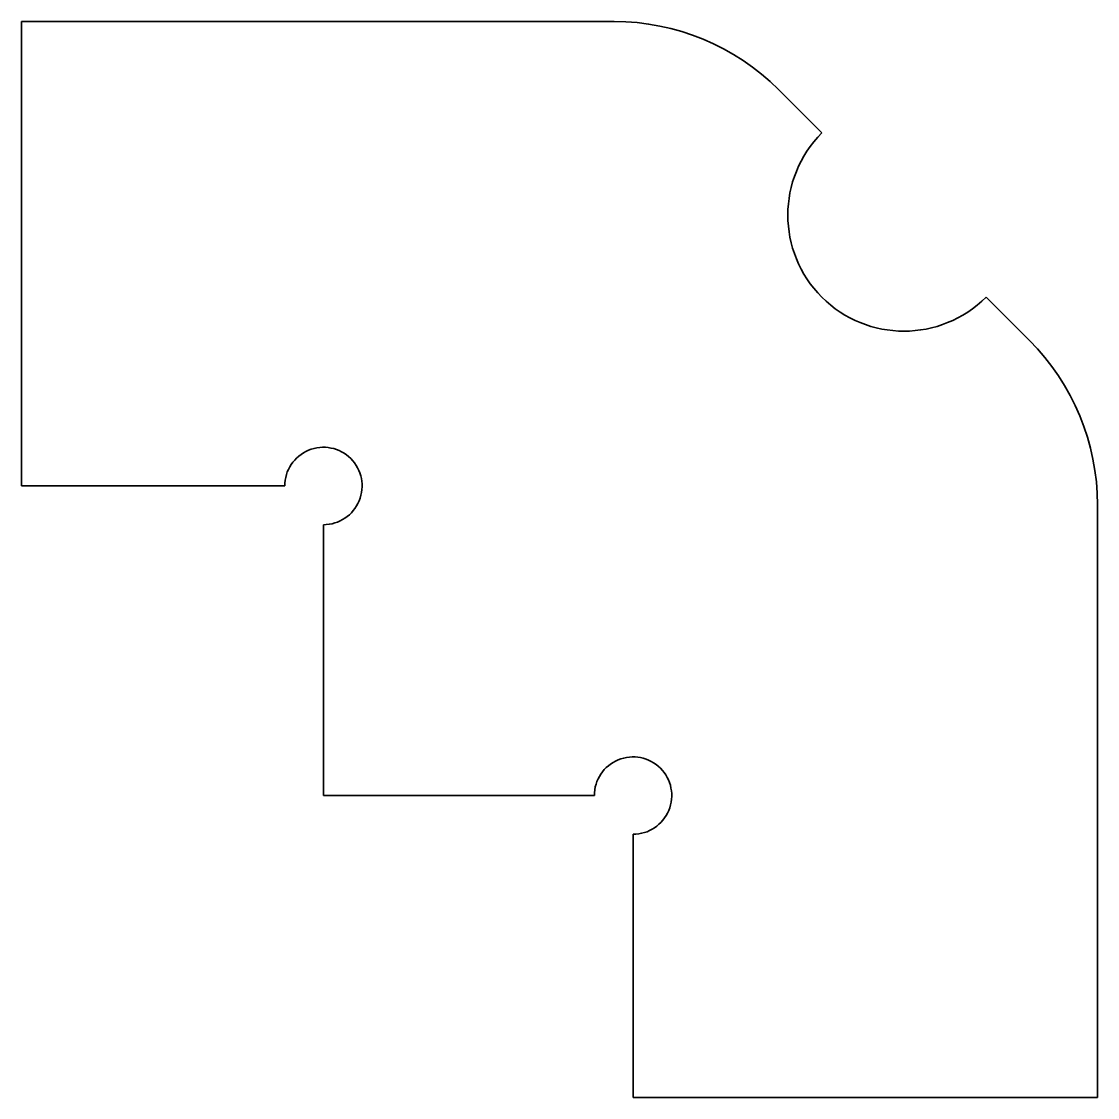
# Model space of a CAD drawing. Extents: x 98 to 111.9, y 141.6 to 155.4.
import ezdxf

# ---------------------------------------------------------------- set-up
doc = ezdxf.new("R2010")
doc.units = 0

msp = doc.modelspace()

# ---------------------------------------------------------------- linework, layer by layer
at = {"color": 7, "lineweight": 35, "ltscale": 0.15}
for p, q in [((98.049995, 149.449997), (98.049995, 155.449997)), ((111.949997, 141.550003), (105.949997, 141.550003))]:
    msp.add_line(p, q, dxfattribs=at)
at = {"color": 7, "lineweight": 35, "ltscale": 0.0975}
for p, q in [((98.049995, 155.449997), (101.949997, 155.449997)), ((111.949997, 145.449997), (111.949997, 141.550003))]:
    msp.add_line(p, q, dxfattribs=at)
at = {"color": 7, "lineweight": 35, "ltscale": 0.093934}
for p, q in [((101.949997, 155.449997), (105.707359, 155.449997)), ((111.949997, 149.207352), (111.949997, 145.449997))]:
    msp.add_line(p, q, dxfattribs=at)
at = {"color": 7, "lineweight": 35, "ltscale": 0.019823}
for p, q in [((108.389336, 154.010651), (107.828674, 154.57132)), ((111.07132, 151.328674), (110.510658, 151.889343))]:
    msp.add_line(p, q, dxfattribs=at)
at = {"color": 7, "lineweight": 35, "ltscale": 0.085}
for p, q in [((101.449997, 149.449997), (98.049995, 149.449997)), ((105.949997, 141.550003), (105.949997, 144.949997))]:
    msp.add_line(p, q, dxfattribs=at)
at = {"color": 7, "lineweight": 35, "ltscale": 0.0875}
for p, q in [((101.949997, 145.449997), (101.949997, 148.949997)), ((105.449997, 145.449997), (101.949997, 145.449997))]:
    msp.add_line(p, q, dxfattribs=at)
at = {"color": 7, "lineweight": 35}
for centre, radius, start, end in [((105.707359, 152.449997), 3, 45.000001, 90.000003), ((109.449997, 152.949997), 1.5, 135, 314.999999), ((108.949997, 149.207352), 3, 0, 45.000001), ((101.949997, 149.449997), 0.5, 269.999997, 180.000005), ((105.949997, 145.449997), 0.5, 269.999997, 180.000005)]:
    msp.add_arc(centre, radius, start, end, dxfattribs=at)

doc.saveas('drawing.dxf')
